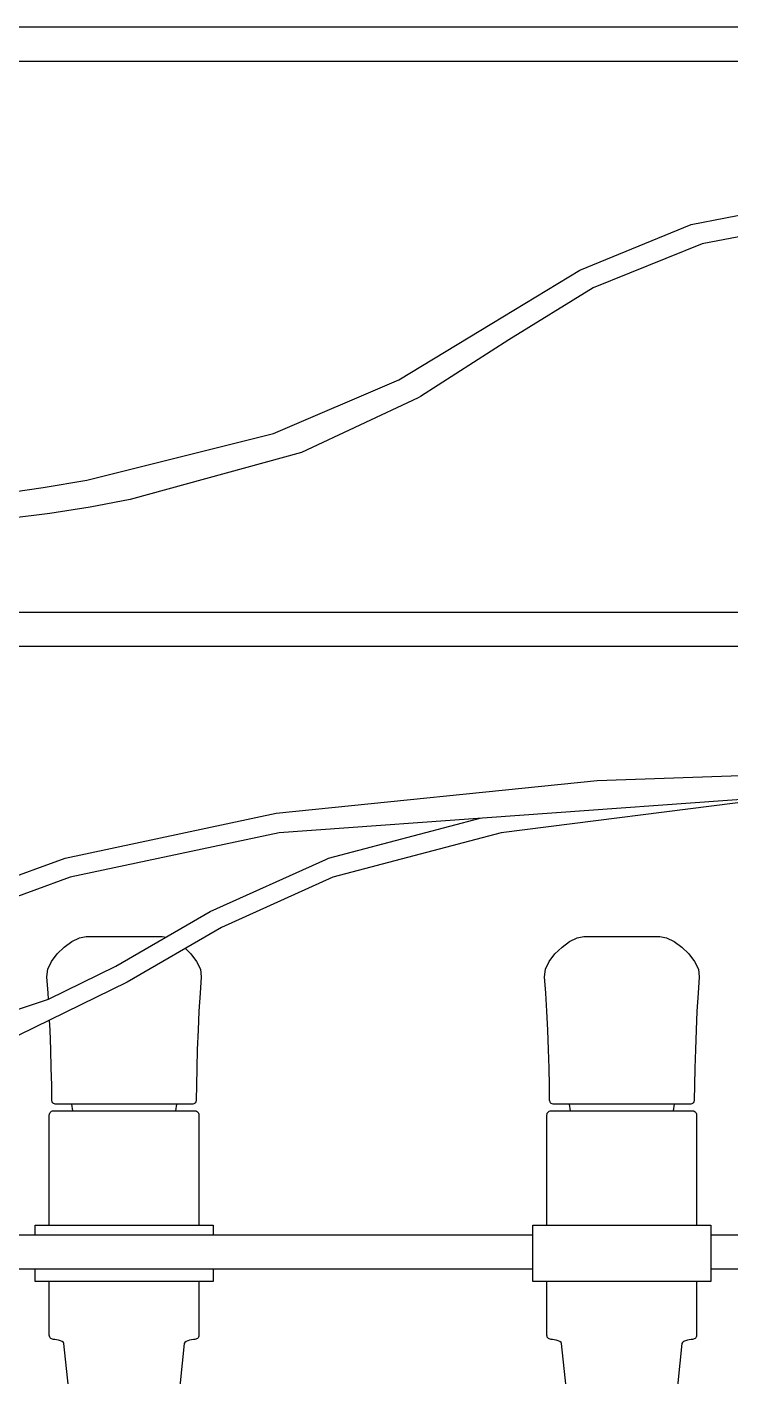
# Model space of a CAD drawing. Header units: millimetres. Extents: x 112 to 8820, y -2365 to 5002.
# Drawn here: x 1413.1 to 1523.7, y -480.4 to -268.2 of the extents above; entities that cross this region are included whole.
import ezdxf

# ---------------------------------------------------------------- set-up
doc = ezdxf.new("R2010")
doc.units = ezdxf.units.MM

# ---------------------------------------------------------------- blocks, each defined once
blk = doc.blocks.new('2097-30_el')
at = {"extrusion": (2.53485e-19, -0.001462, 0.999999)}
for p, q in [((-26.924, 39.582, 0.058), (-2.719, 39.582, 0.058)), ((-26.924, 39.582, 0.058), (-2.546, 39.582, 0.058)), ((-2.719, 39.041, 0.057), (-26.924, 39.041, 0.057)), ((-2.538, 39.041, 0.057), (-26.924, 39.041, 0.057)), ((-33.66, 30.376, 0.044), (-9.038, 30.376, 0.044)), ((-30.86, 30.376, 0.044), (-9.038, 30.376, 0.044)), ((-9.038, 29.835, 0.044), (-33.66, 29.835, 0.044)), ((-9.038, 29.835, 0.044), (-33.66, 29.835, 0.044)), ((-21.909, 20.582, 0.03), (-21.909, 20.732, 0.03)), ((-21.909, 20.732, 0.03), (-21.665, 20.732, 0.03)), ((-21.909, 20.582, 0.03), (-21.909, 20.732, 0.03)), ((-21.909, 20.732, 0.03), (-21.665, 20.732, 0.03)), ((-21.665, 20.732, 0.03), (-21.658, 20.732, 0.03)), ((-21.665, 20.732, 0.03), (-21.658, 20.732, 0.03)), ((-21.658, 20.732, 0.03), (-21.467, 20.732, 0.03)), ((-21.658, 20.732, 0.03), (-21.467, 20.732, 0.03)), ((-21.467, 20.732, 0.03), (-21.234, 20.732, 0.03)), ((-21.467, 20.732, 0.03), (-21.234, 20.732, 0.03)), ((-21.234, 20.732, 0.03), (-20.969, 20.732, 0.03)), ((-21.234, 20.732, 0.03), (-20.969, 20.732, 0.03)), ((-20.969, 20.732, 0.03), (-20.684, 20.732, 0.03)), ((-20.969, 20.732, 0.03), (-20.684, 20.732, 0.03)), ((-20.684, 20.732, 0.03), (-20.391, 20.732, 0.03)), ((-20.684, 20.732, 0.03), (-20.391, 20.732, 0.03)), ((-20.391, 20.732, 0.03), (-20.103, 20.732, 0.03)), ((-20.391, 20.732, 0.03), (-20.103, 20.732, 0.03)), ((-20.103, 20.732, 0.03), (-19.833, 20.732, 0.03)), ((-20.103, 20.732, 0.03), (-19.833, 20.732, 0.03)), ((-19.833, 20.732, 0.03), (-19.593, 20.732, 0.03)), ((-19.833, 20.732, 0.03), (-19.593, 20.732, 0.03)), ((-19.593, 20.732, 0.03), (-19.393, 20.732, 0.03)), ((-19.593, 20.732, 0.03), (-19.393, 20.732, 0.03)), ((-19.393, 20.732, 0.03), (-19.241, 20.732, 0.03)), ((-19.393, 20.732, 0.03), (-19.241, 20.732, 0.03)), ((-19.241, 20.732, 0.03), (-19.145, 20.732, 0.03)), ((-19.241, 20.732, 0.03), (-19.145, 20.732, 0.03)), ((-19.145, 20.732, 0.03), (-19.108, 20.732, 0.03)), ((-19.145, 20.732, 0.03), (-19.108, 20.732, 0.03)), ((-19.108, 20.732, 0.03), (-19.108, 20.582, 0.03)), ((-19.108, 20.732, 0.03), (-19.108, 20.582, 0.03)), ((-14.079, 19.845, 0.029), (-14.079, 20.732, 0.03)), ((-14.079, 20.732, 0.03), (-14.055, 20.732, 0.03)), ((-14.079, 19.845, 0.029), (-14.079, 20.732, 0.03)), ((-14.079, 20.732, 0.03), (-14.055, 20.732, 0.03)), ((-14.055, 20.732, 0.03), (-13.97, 20.732, 0.03)), ((-14.055, 20.732, 0.03), (-13.97, 20.732, 0.03)), ((-13.97, 20.732, 0.03), (-13.829, 20.732, 0.03)), ((-13.97, 20.732, 0.03), (-13.829, 20.732, 0.03)), ((-13.829, 20.732, 0.03), (-13.637, 20.732, 0.03)), ((-13.829, 20.732, 0.03), (-13.637, 20.732, 0.03)), ((-13.637, 20.732, 0.03), (-13.404, 20.732, 0.03)), ((-13.637, 20.732, 0.03), (-13.404, 20.732, 0.03)), ((-13.404, 20.732, 0.03), (-13.139, 20.732, 0.03)), ((-13.404, 20.732, 0.03), (-13.139, 20.732, 0.03)), ((-13.139, 20.732, 0.03), (-12.854, 20.732, 0.03)), ((-13.139, 20.732, 0.03), (-12.854, 20.732, 0.03)), ((-12.854, 20.732, 0.03), (-12.561, 20.732, 0.03)), ((-12.854, 20.732, 0.03), (-12.561, 20.732, 0.03)), ((-12.561, 20.732, 0.03), (-12.274, 20.732, 0.03)), ((-12.561, 20.732, 0.03), (-12.274, 20.732, 0.03)), ((-12.274, 20.732, 0.03), (-12.004, 20.732, 0.03)), ((-12.274, 20.732, 0.03), (-12.004, 20.732, 0.03)), ((-12.004, 20.732, 0.03), (-11.763, 20.732, 0.03)), ((-12.004, 20.732, 0.03), (-11.763, 20.732, 0.03)), ((-11.763, 20.732, 0.03), (-11.563, 20.732, 0.03)), ((-11.763, 20.732, 0.03), (-11.563, 20.732, 0.03)), ((-11.563, 20.732, 0.03), (-11.411, 20.732, 0.03)), ((-11.563, 20.732, 0.03), (-11.411, 20.732, 0.03)), ((-11.411, 20.732, 0.03), (-11.315, 20.732, 0.03)), ((-11.411, 20.732, 0.03), (-11.315, 20.732, 0.03)), ((-11.315, 20.732, 0.03), (-11.279, 20.732, 0.03)), ((-11.315, 20.732, 0.03), (-11.279, 20.732, 0.03)), ((-11.279, 20.732, 0.03), (-11.279, 19.845, 0.029)), ((-11.279, 20.732, 0.03), (-11.279, 19.845, 0.029)), ((-31.787, 20.582, 0.03), (-21.909, 20.582, 0.03)), ((-31.787, 20.582, 0.03), (-21.909, 20.582, 0.03)), ((-21.909, 20.582, 0.03), (-14.079, 20.582, 0.03)), ((-19.108, 20.582, 0.03), (-14.079, 20.582, 0.03)), ((-11.279, 20.582, 0.03), (-2.954, 20.582, 0.03)), ((-11.279, 20.582, 0.03), (-0.707, 20.582, 0.03)), ((-21.909, 20.041, 0.029), (-31.787, 20.041, 0.029)), ((-21.909, 20.041, 0.029), (-31.787, 20.041, 0.029)), ((-21.909, 19.845, 0.029), (-21.909, 20.041, 0.029)), ((-14.079, 20.041, 0.029), (-21.909, 20.041, 0.029)), ((-21.909, 19.845, 0.029), (-21.909, 20.041, 0.029)), ((-14.079, 20.041, 0.029), (-19.108, 20.041, 0.029)), ((-19.108, 20.041, 0.029), (-19.108, 19.845, 0.029)), ((-19.108, 20.041, 0.029), (-19.108, 19.845, 0.029)), ((-2.954, 20.041, 0.029), (-11.279, 20.041, 0.029)), ((-0.534, 20.041, 0.03), (-11.279, 20.041, 0.029)), ((-21.686, 19.845, 0.029), (-21.909, 19.845, 0.029)), ((-21.686, 19.845, 0.029), (-21.909, 19.845, 0.029)), ((-21.665, 19.845, 0.029), (-21.686, 19.845, 0.029)), ((-21.665, 19.845, 0.029), (-21.686, 19.845, 0.029)), ((-21.594, 19.845, 0.029), (-21.665, 19.845, 0.029)), ((-21.594, 19.845, 0.029), (-21.665, 19.845, 0.029)), ((-21.475, 19.845, 0.029), (-21.594, 19.845, 0.029)), ((-21.475, 19.845, 0.029), (-21.594, 19.845, 0.029)), ((-21.314, 19.845, 0.029), (-21.475, 19.845, 0.029)), ((-21.314, 19.845, 0.029), (-21.475, 19.845, 0.029)), ((-21.234, 19.845, 0.029), (-21.314, 19.845, 0.029)), ((-21.234, 19.845, 0.029), (-21.314, 19.845, 0.029)), ((-20.969, 19.845, 0.029), (-21.234, 19.845, 0.029)), ((-20.969, 19.845, 0.029), (-21.234, 19.845, 0.029)), ((-20.684, 19.845, 0.029), (-20.969, 19.845, 0.029)), ((-20.684, 19.845, 0.029), (-20.969, 19.845, 0.029)), ((-20.391, 19.845, 0.029), (-20.684, 19.845, 0.029)), ((-20.391, 19.845, 0.029), (-20.684, 19.845, 0.029)), ((-20.103, 19.845, 0.029), (-20.391, 19.845, 0.029)), ((-20.103, 19.845, 0.029), (-20.391, 19.845, 0.029)), ((-19.833, 19.845, 0.029), (-20.103, 19.845, 0.029)), ((-19.833, 19.845, 0.029), (-20.103, 19.845, 0.029)), ((-19.593, 19.845, 0.029), (-19.833, 19.845, 0.029)), ((-19.593, 19.845, 0.029), (-19.833, 19.845, 0.029)), ((-19.393, 19.845, 0.029), (-19.593, 19.845, 0.029)), ((-19.393, 19.845, 0.029), (-19.593, 19.845, 0.029)), ((-19.241, 19.845, 0.029), (-19.393, 19.845, 0.029)), ((-19.241, 19.845, 0.029), (-19.393, 19.845, 0.029)), ((-19.145, 19.845, 0.029), (-19.241, 19.845, 0.029)), ((-19.145, 19.845, 0.029), (-19.241, 19.845, 0.029)), ((-19.108, 19.845, 0.029), (-19.145, 19.845, 0.029)), ((-19.108, 19.845, 0.029), (-19.145, 19.845, 0.029)), ((-14.055, 19.845, 0.029), (-14.079, 19.845, 0.029)), ((-14.055, 19.845, 0.029), (-14.079, 19.845, 0.029)), ((-13.97, 19.845, 0.029), (-14.055, 19.845, 0.029)), ((-13.97, 19.845, 0.029), (-14.055, 19.845, 0.029)), ((-13.829, 19.845, 0.029), (-13.97, 19.845, 0.029)), ((-13.829, 19.845, 0.029), (-13.97, 19.845, 0.029)), ((-13.637, 19.845, 0.029), (-13.829, 19.845, 0.029)), ((-13.637, 19.845, 0.029), (-13.829, 19.845, 0.029)), ((-13.404, 19.845, 0.029), (-13.637, 19.845, 0.029)), ((-13.404, 19.845, 0.029), (-13.637, 19.845, 0.029)), ((-13.139, 19.845, 0.029), (-13.404, 19.845, 0.029)), ((-13.139, 19.845, 0.029), (-13.404, 19.845, 0.029)), ((-12.854, 19.845, 0.029), (-13.139, 19.845, 0.029)), ((-12.854, 19.845, 0.029), (-13.139, 19.845, 0.029)), ((-12.826, 19.845, 0.029), (-12.854, 19.845, 0.029)), ((-12.826, 19.845, 0.029), (-12.854, 19.845, 0.029)), ((-12.58, 19.845, 0.029), (-12.826, 19.845, 0.029)), ((-12.58, 19.845, 0.029), (-12.826, 19.845, 0.029)), ((-12.338, 19.845, 0.029), (-12.58, 19.845, 0.029)), ((-12.338, 19.845, 0.029), (-12.58, 19.845, 0.029)), ((-12.111, 19.845, 0.029), (-12.338, 19.845, 0.029)), ((-12.111, 19.845, 0.029), (-12.338, 19.845, 0.029)), ((-11.909, 19.845, 0.029), (-12.111, 19.845, 0.029)), ((-11.909, 19.845, 0.029), (-12.111, 19.845, 0.029)), ((-11.741, 19.845, 0.029), (-11.909, 19.845, 0.029)), ((-11.741, 19.845, 0.029), (-11.909, 19.845, 0.029)), ((-11.613, 19.845, 0.029), (-11.741, 19.845, 0.029)), ((-11.613, 19.845, 0.029), (-11.741, 19.845, 0.029)), ((-11.532, 19.845, 0.029), (-11.613, 19.845, 0.029)), ((-11.532, 19.845, 0.029), (-11.613, 19.845, 0.029)), ((-11.279, 19.845, 0.029), (-11.532, 19.845, 0.029)), ((-11.279, 19.845, 0.029), (-11.532, 19.845, 0.029))]:
    blk.add_line(p, q, dxfattribs=at)
at = {"extrusion": (6.18747e-19, -0.001462, 0.999999)}
for p, q in [((-11.589, 36.472, 0.053), (-9.06, 36.967, 0.054)), ((-8.879, 36.658, 0.054), (-11.415, 36.171, 0.053)), ((-13.336, 35.758, 0.052), (-11.589, 36.472, 0.053)), ((-11.415, 36.171, 0.053), (-13.129, 35.479, 0.052)), ((-14.725, 34.915, 0.051), (-13.336, 35.758, 0.052)), ((-13.129, 35.479, 0.052), (-14.458, 34.659, 0.051)), ((-16.185, 34.032, 0.05), (-14.725, 34.915, 0.051)), ((-14.458, 34.659, 0.051), (-15.845, 33.769, 0.049)), ((-18.16, 33.186, 0.049), (-16.185, 34.032, 0.05)), ((-15.881, 33.75, 0.049), (-17.72, 32.888, 0.048)), ((-15.845, 33.769, 0.049), (-15.881, 33.75, 0.049)), ((-21.097, 32.451, 0.047), (-18.16, 33.186, 0.049)), ((-17.72, 32.888, 0.048), (-20.413, 32.146, 0.047)), ((-22.471, 32.237, 0.047), (-21.781, 32.336, 0.047)), ((-21.781, 32.336, 0.047), (-21.097, 32.451, 0.047)), ((-20.413, 32.146, 0.047), (-21.045, 32.028, 0.047)), ((-21.676, 31.929, 0.047), (-22.309, 31.847, 0.047)), ((-21.045, 32.028, 0.047), (-21.676, 31.929, 0.047))]:
    blk.add_line(p, q, dxfattribs=at)
at = {"extrusion": (5.06096e-19, -0.001462, 0.999999)}
for p, q in [((-13.065, 27.729, 0.041), (-8.501, 27.888, 0.041)), ((-18.114, 27.211, 0.04), (-13.065, 27.729, 0.041)), ((-10.524, 27.419, 0.04), (-14.578, 26.903, 0.039)), ((-21.435, 26.505, 0.039), (-18.114, 27.211, 0.04)), ((-14.578, 26.903, 0.039), (-17.225, 26.206, 0.038)), ((-23.687, 25.684, 0.038), (-21.435, 26.505, 0.039)), ((-17.225, 26.206, 0.038), (-18.977, 25.414, 0.037)), ((-18.977, 25.414, 0.037), (-20.458, 24.556, 0.036)), ((-20.458, 24.556, 0.036), (-22.165, 23.723, 0.035))]:
    blk.add_line(p, q, dxfattribs=at)
at = {"extrusion": (4.34812e-18, -0.001462, 0.999999)}
for p, q in [((-8.413, 27.604, 0.04), (-18.071, 26.903, 0.039)), ((-17.291, 26.505, 0.039), (-14.909, 27.133, 0.04)), ((-18.071, 26.903, 0.039), (-21.358, 26.205, 0.038)), ((-19.152, 25.664, 0.038), (-17.337, 26.485, 0.039)), ((-17.337, 26.485, 0.039), (-17.291, 26.505, 0.039)), ((-21.358, 26.205, 0.038), (-23.58, 25.394, 0.037)), ((-20.636, 24.805, 0.036), (-19.152, 25.664, 0.038)), ((-21.699, 24.286, 0.036), (-20.636, 24.805, 0.036)), ((-24.717, 23.277, 0.034), (-21.699, 24.286, 0.036))]:
    blk.add_line(p, q, dxfattribs=at)
at = {"extrusion": (1.75814e-18, -0.001462, 0.999999)}
for p, q in [((-21.21, 25.252, 0.037), (-21.105, 25.273, 0.037)), ((-21.105, 25.273, 0.037), (-21.086, 25.273, 0.037)), ((-21.086, 25.273, 0.037), (-21.031, 25.273, 0.037)), ((-21.031, 25.273, 0.037), (-20.943, 25.273, 0.037)), ((-20.943, 25.273, 0.037), (-20.827, 25.273, 0.037)), ((-20.827, 25.273, 0.037), (-20.691, 25.273, 0.037)), ((-20.691, 25.273, 0.037), (-20.543, 25.273, 0.037)), ((-20.543, 25.273, 0.037), (-20.505, 25.273, 0.037)), ((-20.505, 25.273, 0.037), (-19.947, 25.273, 0.037)), ((-19.947, 25.273, 0.037), (-19.909, 25.273, 0.037)), ((-19.909, 25.273, 0.037), (-19.849, 25.261, 0.037)), ((-21.561, 24.999, 0.037), (-21.449, 25.107, 0.037)), ((-21.449, 25.107, 0.037), (-21.329, 25.193, 0.037)), ((-21.329, 25.193, 0.037), (-21.21, 25.252, 0.037)), ((-19.545, 25.085, 0.037), (-19.457, 24.999, 0.037)), ((-21.71, 24.757, 0.036), (-21.651, 24.88, 0.036)), ((-21.651, 24.88, 0.036), (-21.561, 24.999, 0.037)), ((-19.457, 24.999, 0.037), (-19.368, 24.88, 0.036)), ((-19.368, 24.88, 0.036), (-19.309, 24.757, 0.036)), ((-21.725, 24.64, 0.036), (-21.71, 24.757, 0.036)), ((-21.705, 24.384, 0.036), (-21.725, 24.64, 0.036)), ((-19.294, 24.64, 0.036), (-19.314, 24.384, 0.036)), ((-19.309, 24.757, 0.036), (-19.294, 24.64, 0.036)), ((-21.699, 24.286, 0.036), (-21.705, 24.384, 0.036)), ((-19.314, 24.384, 0.036), (-19.331, 24.099, 0.035)), ((-19.331, 24.099, 0.035), (-19.345, 23.799, 0.035)), ((-21.674, 23.799, 0.035), (-21.681, 23.959, 0.035)), ((-21.662, 23.496, 0.034), (-21.674, 23.799, 0.035)), ((-19.345, 23.799, 0.035), (-19.357, 23.496, 0.034)), ((-21.654, 23.203, 0.034), (-21.662, 23.496, 0.034)), ((-19.357, 23.496, 0.034), (-19.365, 23.203, 0.034)), ((-21.648, 22.933, 0.034), (-21.654, 23.203, 0.034)), ((-19.365, 23.203, 0.034), (-19.371, 22.933, 0.034)), ((-21.645, 22.699, 0.033), (-21.648, 22.933, 0.034)), ((-19.371, 22.933, 0.034), (-19.374, 22.699, 0.033)), ((-21.643, 22.684, 0.033), (-21.645, 22.699, 0.033)), ((-21.638, 22.67, 0.033), (-21.643, 22.684, 0.033)), ((-21.629, 22.658, 0.033), (-21.638, 22.67, 0.033)), ((-21.619, 22.648, 0.033), (-21.629, 22.658, 0.033)), ((-21.606, 22.641, 0.033), (-21.619, 22.648, 0.033)), ((-21.591, 22.636, 0.033), (-21.606, 22.641, 0.033)), ((-21.576, 22.635, 0.033), (-21.591, 22.636, 0.033)), ((-21.542, 22.635, 0.033), (-21.576, 22.635, 0.033)), ((-21.443, 22.635, 0.033), (-21.542, 22.635, 0.033)), ((-21.33, 22.635, 0.033), (-21.443, 22.635, 0.033)), ((-19.509, 22.635, 0.033), (-21.33, 22.635, 0.033)), ((-21.315, 22.53, 0.033), (-21.33, 22.635, 0.033)), ((-19.686, 22.635, 0.033), (-19.701, 22.53, 0.033)), ((-19.639, 22.635, 0.033), (-19.686, 22.635, 0.033)), ((-19.443, 22.635, 0.033), (-19.509, 22.635, 0.033)), ((-19.442, 22.635, 0.033), (-19.443, 22.635, 0.033)), ((-19.427, 22.636, 0.033), (-19.442, 22.635, 0.033)), ((-19.413, 22.641, 0.033), (-19.427, 22.636, 0.033)), ((-19.4, 22.648, 0.033), (-19.413, 22.641, 0.033)), ((-19.389, 22.658, 0.033), (-19.4, 22.648, 0.033)), ((-19.381, 22.67, 0.033), (-19.389, 22.658, 0.033)), ((-19.376, 22.684, 0.033), (-19.381, 22.67, 0.033)), ((-19.374, 22.699, 0.033), (-19.376, 22.684, 0.033))]:
    blk.add_line(p, q, dxfattribs=at)
at = {"extrusion": (-7.02009e-18, -0.001462, 0.999999)}
for p, q in [((-13.381, 25.252, 0.037), (-13.276, 25.273, 0.037)), ((-13.276, 25.273, 0.037), (-13.178, 25.273, 0.037)), ((-13.178, 25.273, 0.037), (-13.079, 25.273, 0.037)), ((-13.079, 25.273, 0.037), (-12.956, 25.273, 0.037)), ((-12.956, 25.273, 0.037), (-12.815, 25.273, 0.037)), ((-12.815, 25.273, 0.037), (-12.665, 25.273, 0.037)), ((-12.665, 25.273, 0.037), (-12.516, 25.273, 0.037)), ((-12.516, 25.273, 0.037), (-12.378, 25.273, 0.037)), ((-12.378, 25.273, 0.037), (-12.258, 25.273, 0.037)), ((-12.258, 25.273, 0.037), (-12.164, 25.273, 0.037)), ((-12.164, 25.273, 0.037), (-12.103, 25.273, 0.037)), ((-12.103, 25.273, 0.037), (-12.078, 25.273, 0.037)), ((-12.078, 25.273, 0.037), (-11.973, 25.252, 0.037)), ((-13.73, 24.999, 0.037), (-13.619, 25.107, 0.037)), ((-13.619, 25.107, 0.037), (-13.499, 25.193, 0.037)), ((-13.499, 25.193, 0.037), (-13.381, 25.252, 0.037)), ((-11.973, 25.252, 0.037), (-11.855, 25.193, 0.037)), ((-11.855, 25.193, 0.037), (-11.734, 25.107, 0.037)), ((-11.734, 25.107, 0.037), (-11.623, 24.999, 0.037)), ((-13.878, 24.757, 0.036), (-13.82, 24.88, 0.036)), ((-13.82, 24.88, 0.036), (-13.73, 24.999, 0.037)), ((-11.623, 24.999, 0.037), (-11.532, 24.88, 0.036)), ((-11.532, 24.88, 0.036), (-11.474, 24.757, 0.036)), ((-13.894, 24.64, 0.036), (-13.878, 24.757, 0.036)), ((-13.874, 24.384, 0.036), (-13.894, 24.64, 0.036)), ((-11.459, 24.64, 0.036), (-11.479, 24.384, 0.036)), ((-11.474, 24.757, 0.036), (-11.459, 24.64, 0.036)), ((-13.857, 24.099, 0.035), (-13.874, 24.384, 0.036)), ((-11.479, 24.384, 0.036), (-11.496, 24.099, 0.035)), ((-13.842, 23.799, 0.035), (-13.857, 24.099, 0.035)), ((-11.496, 24.099, 0.035), (-11.51, 23.799, 0.035)), ((-13.831, 23.496, 0.034), (-13.842, 23.799, 0.035)), ((-11.51, 23.799, 0.035), (-11.521, 23.496, 0.034)), ((-13.822, 23.203, 0.034), (-13.831, 23.496, 0.034)), ((-11.521, 23.496, 0.034), (-11.53, 23.203, 0.034)), ((-13.817, 22.933, 0.034), (-13.822, 23.203, 0.034)), ((-11.53, 23.203, 0.034), (-11.536, 22.933, 0.034)), ((-13.814, 22.699, 0.033), (-13.817, 22.933, 0.034)), ((-11.536, 22.933, 0.034), (-11.539, 22.699, 0.033)), ((-13.812, 22.684, 0.033), (-13.814, 22.699, 0.033)), ((-13.806, 22.67, 0.033), (-13.812, 22.684, 0.033)), ((-13.798, 22.658, 0.033), (-13.806, 22.67, 0.033)), ((-13.788, 22.648, 0.033), (-13.798, 22.658, 0.033)), ((-13.775, 22.641, 0.033), (-13.788, 22.648, 0.033)), ((-13.76, 22.636, 0.033), (-13.775, 22.641, 0.033)), ((-13.745, 22.635, 0.033), (-13.76, 22.636, 0.033)), ((-13.689, 22.635, 0.033), (-13.745, 22.635, 0.033)), ((-13.57, 22.635, 0.033), (-13.689, 22.635, 0.033)), ((-13.5, 22.635, 0.033), (-13.57, 22.635, 0.033)), ((-11.762, 22.635, 0.033), (-13.5, 22.635, 0.033)), ((-13.485, 22.53, 0.033), (-13.5, 22.635, 0.033)), ((-11.854, 22.635, 0.033), (-11.868, 22.53, 0.033)), ((-11.653, 22.635, 0.033), (-11.762, 22.635, 0.033)), ((-11.608, 22.635, 0.033), (-11.653, 22.635, 0.033)), ((-11.592, 22.636, 0.033), (-11.608, 22.635, 0.033)), ((-11.578, 22.641, 0.033), (-11.592, 22.636, 0.033)), ((-11.565, 22.648, 0.033), (-11.578, 22.641, 0.033)), ((-11.554, 22.658, 0.033), (-11.565, 22.648, 0.033)), ((-11.546, 22.67, 0.033), (-11.554, 22.658, 0.033)), ((-11.541, 22.684, 0.033), (-11.546, 22.67, 0.033)), ((-11.539, 22.699, 0.033), (-11.541, 22.684, 0.033))]:
    blk.add_line(p, q, dxfattribs=at)
at = {"extrusion": (-6.84804e-18, -0.001462, 0.999999)}
for p, q in [((-21.679, 22.493, 0.033), (-21.671, 22.506, 0.033)), ((-21.671, 22.506, 0.033), (-21.661, 22.516, 0.033)), ((-21.661, 22.516, 0.033), (-21.649, 22.524, 0.033)), ((-21.649, 22.524, 0.033), (-21.635, 22.528, 0.033)), ((-21.635, 22.528, 0.033), (-21.62, 22.53, 0.033)), ((-21.62, 22.53, 0.033), (-21.601, 22.53, 0.033)), ((-21.601, 22.53, 0.033), (-21.533, 22.53, 0.033)), ((-21.533, 22.53, 0.033), (-21.421, 22.53, 0.033)), ((-21.421, 22.53, 0.033), (-21.269, 22.53, 0.033)), ((-21.269, 22.53, 0.033), (-21.084, 22.53, 0.033)), ((-21.084, 22.53, 0.033), (-20.874, 22.53, 0.033)), ((-20.874, 22.53, 0.033), (-20.647, 22.53, 0.033)), ((-20.647, 22.53, 0.033), (-20.415, 22.53, 0.033)), ((-20.415, 22.53, 0.033), (-20.187, 22.53, 0.033)), ((-20.187, 22.53, 0.033), (-19.972, 22.53, 0.033)), ((-19.972, 22.53, 0.033), (-19.782, 22.53, 0.033)), ((-19.782, 22.53, 0.033), (-19.623, 22.53, 0.033)), ((-19.623, 22.53, 0.033), (-19.502, 22.53, 0.033)), ((-19.502, 22.53, 0.033), (-19.426, 22.53, 0.033)), ((-19.426, 22.53, 0.033), (-19.397, 22.53, 0.033)), ((-19.397, 22.53, 0.033), (-19.382, 22.528, 0.033)), ((-19.382, 22.528, 0.033), (-19.368, 22.524, 0.033)), ((-19.368, 22.524, 0.033), (-19.356, 22.516, 0.033)), ((-19.356, 22.516, 0.033), (-19.345, 22.506, 0.033)), ((-19.345, 22.506, 0.033), (-19.338, 22.493, 0.033)), ((-21.686, 22.465, 0.033), (-21.684, 22.48, 0.033)), ((-21.686, 20.732, 0.03), (-21.686, 22.465, 0.033)), ((-21.684, 22.48, 0.033), (-21.679, 22.493, 0.033)), ((-19.338, 22.493, 0.033), (-19.333, 22.48, 0.033)), ((-19.333, 22.48, 0.033), (-19.331, 22.465, 0.033)), ((-19.331, 22.465, 0.033), (-19.331, 20.732, 0.03)), ((-21.686, 19.001, 0.028), (-21.686, 19.845, 0.029)), ((-19.331, 19.845, 0.029), (-19.331, 19.001, 0.028)), ((-21.684, 18.986, 0.028), (-21.686, 19.001, 0.028)), ((-21.679, 18.972, 0.028), (-21.684, 18.986, 0.028)), ((-21.671, 18.96, 0.028), (-21.679, 18.972, 0.028)), ((-21.661, 18.949, 0.028), (-21.671, 18.96, 0.028)), ((-21.649, 18.942, 0.028), (-21.661, 18.949, 0.028)), ((-21.635, 18.937, 0.028), (-21.649, 18.942, 0.028)), ((-21.62, 18.935, 0.028), (-21.635, 18.937, 0.028)), ((-21.598, 18.933, 0.028), (-21.62, 18.935, 0.028)), ((-21.571, 18.929, 0.028), (-21.598, 18.933, 0.028)), ((-21.54, 18.921, 0.028), (-21.571, 18.929, 0.028)), ((-21.509, 18.911, 0.028), (-21.54, 18.921, 0.028)), ((-21.483, 18.899, 0.028), (-21.509, 18.911, 0.028)), ((-21.463, 18.885, 0.028), (-21.483, 18.899, 0.028)), ((-19.534, 18.899, 0.028), (-19.554, 18.885, 0.028)), ((-19.508, 18.911, 0.028), (-19.534, 18.899, 0.028)), ((-19.477, 18.921, 0.028), (-19.508, 18.911, 0.028)), ((-19.446, 18.929, 0.028), (-19.477, 18.921, 0.028)), ((-19.419, 18.933, 0.028), (-19.446, 18.929, 0.028)), ((-19.397, 18.935, 0.028), (-19.419, 18.933, 0.028)), ((-19.382, 18.937, 0.028), (-19.397, 18.935, 0.028)), ((-19.368, 18.942, 0.028), (-19.382, 18.937, 0.028)), ((-19.356, 18.949, 0.028), (-19.368, 18.942, 0.028)), ((-19.345, 18.96, 0.028), (-19.356, 18.949, 0.028)), ((-19.338, 18.972, 0.028), (-19.345, 18.96, 0.028)), ((-19.333, 18.986, 0.028), (-19.338, 18.972, 0.028)), ((-19.331, 19.001, 0.028), (-19.333, 18.986, 0.028)), ((-21.455, 18.87, 0.028), (-21.463, 18.885, 0.028)), ((-21.349, 17.848, 0.026), (-21.455, 18.87, 0.028)), ((-19.562, 18.87, 0.028), (-19.668, 17.848, 0.026)), ((-19.554, 18.885, 0.028), (-19.562, 18.87, 0.028))]:
    blk.add_line(p, q, dxfattribs=at)
at = {"extrusion": (-1.38084e-17, -0.001462, 0.999999)}
for p, q in [((-13.85, 22.493, 0.033), (-13.842, 22.506, 0.033)), ((-13.842, 22.506, 0.033), (-13.832, 22.516, 0.033)), ((-13.832, 22.516, 0.033), (-13.819, 22.524, 0.033)), ((-13.819, 22.524, 0.033), (-13.806, 22.528, 0.033)), ((-13.806, 22.528, 0.033), (-13.791, 22.53, 0.033)), ((-13.791, 22.53, 0.033), (-13.771, 22.53, 0.033)), ((-13.771, 22.53, 0.033), (-13.704, 22.53, 0.033)), ((-13.704, 22.53, 0.033), (-13.592, 22.53, 0.033)), ((-13.592, 22.53, 0.033), (-13.44, 22.53, 0.033)), ((-13.44, 22.53, 0.033), (-13.255, 22.53, 0.033)), ((-13.255, 22.53, 0.033), (-13.044, 22.53, 0.033)), ((-13.044, 22.53, 0.033), (-12.818, 22.53, 0.033)), ((-12.818, 22.53, 0.033), (-12.585, 22.53, 0.033)), ((-12.585, 22.53, 0.033), (-12.357, 22.53, 0.033)), ((-12.357, 22.53, 0.033), (-12.143, 22.53, 0.033)), ((-12.143, 22.53, 0.033), (-11.952, 22.53, 0.033)), ((-11.952, 22.53, 0.033), (-11.793, 22.53, 0.033)), ((-11.793, 22.53, 0.033), (-11.673, 22.53, 0.033)), ((-11.673, 22.53, 0.033), (-11.596, 22.53, 0.033)), ((-11.596, 22.53, 0.033), (-11.567, 22.53, 0.033)), ((-11.567, 22.53, 0.033), (-11.552, 22.528, 0.033)), ((-11.552, 22.528, 0.033), (-11.538, 22.524, 0.033)), ((-11.538, 22.524, 0.033), (-11.526, 22.516, 0.033)), ((-11.526, 22.516, 0.033), (-11.516, 22.506, 0.033)), ((-11.516, 22.506, 0.033), (-11.508, 22.493, 0.033)), ((-13.856, 22.465, 0.033), (-13.855, 22.48, 0.033)), ((-13.856, 20.732, 0.03), (-13.856, 22.465, 0.033)), ((-13.855, 22.48, 0.033), (-13.85, 22.493, 0.033)), ((-11.508, 22.493, 0.033), (-11.503, 22.48, 0.033)), ((-11.503, 22.48, 0.033), (-11.501, 22.465, 0.033)), ((-11.501, 22.465, 0.033), (-11.501, 20.732, 0.03)), ((-13.856, 19.001, 0.028), (-13.856, 19.845, 0.029)), ((-11.501, 19.845, 0.029), (-11.501, 19.001, 0.028)), ((-13.855, 18.986, 0.028), (-13.856, 19.001, 0.028)), ((-13.85, 18.972, 0.028), (-13.855, 18.986, 0.028)), ((-13.842, 18.96, 0.028), (-13.85, 18.972, 0.028)), ((-13.832, 18.949, 0.028), (-13.842, 18.96, 0.028)), ((-13.819, 18.942, 0.028), (-13.832, 18.949, 0.028)), ((-13.806, 18.937, 0.028), (-13.819, 18.942, 0.028)), ((-13.791, 18.935, 0.028), (-13.806, 18.937, 0.028)), ((-13.769, 18.933, 0.028), (-13.791, 18.935, 0.028)), ((-13.741, 18.929, 0.028), (-13.769, 18.933, 0.028)), ((-13.71, 18.921, 0.028), (-13.741, 18.929, 0.028)), ((-13.68, 18.911, 0.028), (-13.71, 18.921, 0.028)), ((-13.653, 18.899, 0.028), (-13.68, 18.911, 0.028)), ((-13.634, 18.885, 0.028), (-13.653, 18.899, 0.028)), ((-11.705, 18.899, 0.028), (-11.724, 18.885, 0.028)), ((-11.678, 18.911, 0.028), (-11.705, 18.899, 0.028)), ((-11.647, 18.921, 0.028), (-11.678, 18.911, 0.028)), ((-11.617, 18.929, 0.028), (-11.647, 18.921, 0.028)), ((-11.589, 18.933, 0.028), (-11.617, 18.929, 0.028)), ((-11.567, 18.935, 0.028), (-11.589, 18.933, 0.028)), ((-11.552, 18.937, 0.028), (-11.567, 18.935, 0.028)), ((-11.538, 18.942, 0.028), (-11.552, 18.937, 0.028)), ((-11.526, 18.949, 0.028), (-11.538, 18.942, 0.028)), ((-11.516, 18.96, 0.028), (-11.526, 18.949, 0.028)), ((-11.508, 18.972, 0.028), (-11.516, 18.96, 0.028)), ((-11.503, 18.986, 0.028), (-11.508, 18.972, 0.028)), ((-11.501, 19.001, 0.028), (-11.503, 18.986, 0.028)), ((-13.625, 18.87, 0.028), (-13.634, 18.885, 0.028)), ((-13.519, 17.848, 0.026), (-13.625, 18.87, 0.028)), ((-11.732, 18.87, 0.028), (-11.838, 17.848, 0.026)), ((-11.724, 18.885, 0.028), (-11.732, 18.87, 0.028))]:
    blk.add_line(p, q, dxfattribs=at)

msp = doc.modelspace()

# ---------------------------------------------------------------- block references
at = {"color": 0, "xscale": 10, "yscale": 10, "zscale": 10}
msp.add_blockref('2097-30_el', (1633.49, -664.02, -1.52), dxfattribs=at)

doc.saveas('drawing.dxf')
